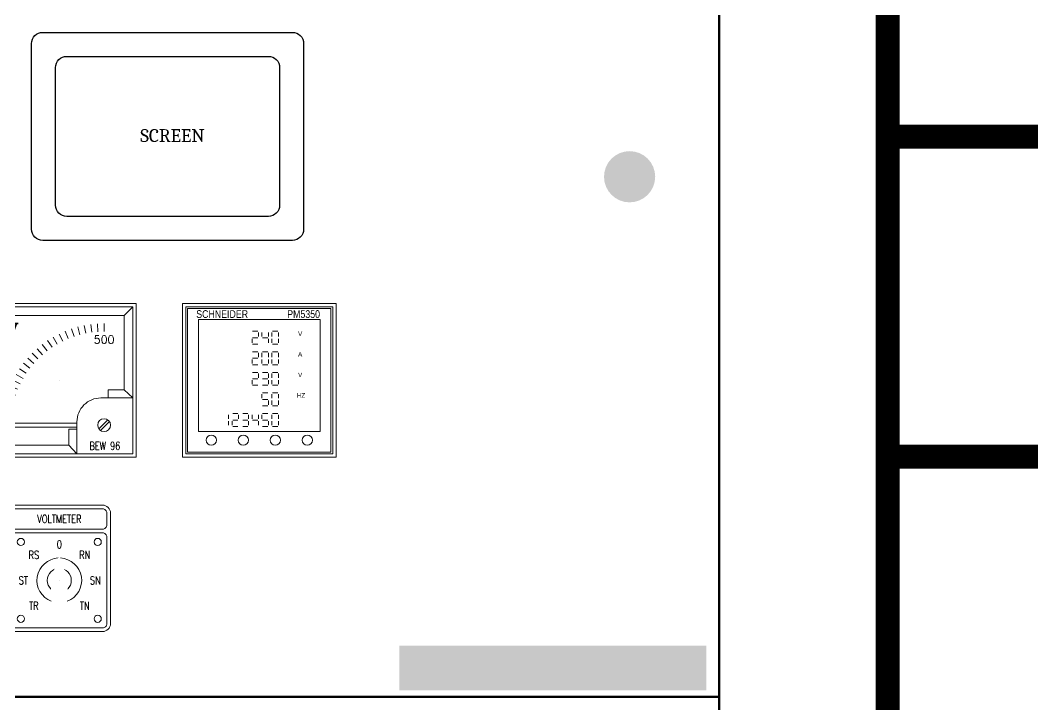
# Model space of a CAD drawing. Header units: millimetres. Extents: x -116965 to 323937, y 291661 to 566926.
# Drawn here: x -48469 to -47836, y 306282 to 306710 of the extents above; entities that cross this region are included whole.
import ezdxf
from ezdxf.enums import TextEntityAlignment as Align

# ---------------------------------------------------------------- set-up
doc = ezdxf.new("R2010")
doc.units = ezdxf.units.MM
doc.set_wipeout_variables(frame=1)
doc.layers.get('0').update_dxf_attribs({"lineweight": 18})
for name, color, linetype, lineweight in [('BASE', 7, 'Continuous', 15), ('hw_Punch', 3, 'Continuous', 9), ('hw_Text', 7, 'Continuous', 13)]:
    doc.layers.add(name, color=color, linetype=linetype, lineweight=lineweight)
doc.layers.add('C00-00-00', color=7, linetype='Continuous')
doc.layers.add('EEA', color=6, linetype='Continuous')
doc.styles.add('hw_Block', font='complex.shx', dxfattribs={"width": 0.75})
doc.styles.add('hwTech', font='Cambria.ttf')
doc.styles.add('VnArial', font='')
doc.styles.get('VnArial').set_extended_font_data('.VnArial NarrowH')

# ---------------------------------------------------------------- blocks, each defined once
blk = doc.blocks.new('1232')
at = {"color": 7, "linetype": 'Continuous', "lineweight": 13}
for p, q in [((43.84, 78.67), (47.07, 78.67)), ((47.48, 77.94), (47.48, 75.37)), ((49.66, 77.94), (49.66, 75.37)), ((53.72, 77.94), (53.72, 75.37)), ((55.9, 77.94), (55.9, 75.37)), ((56.31, 78.67), (59.54, 78.67)), ((59.95, 77.94), (59.95, 75.37)), ((43.43, 71.35), (43.43, 73.92)), ((43.84, 74.65), (47.07, 74.65)), ((43.84, 70.62), (47.07, 70.62)), ((50.08, 74.65), (53.3, 74.65)), ((53.72, 71.35), (53.72, 73.92)), ((55.9, 71.35), (55.9, 73.92)), ((56.31, 70.62), (59.54, 70.62)), ((59.95, 71.35), (59.95, 73.92)), ((43.84, 65.82), (47.07, 65.82)), ((47.48, 65.09), (47.48, 62.52)), ((49.66, 65.09), (49.66, 62.52)), ((50.08, 65.82), (53.3, 65.82)), ((53.72, 65.09), (53.72, 62.52)), ((55.9, 65.09), (55.9, 62.52)), ((56.31, 65.82), (59.54, 65.82)), ((59.95, 65.09), (59.95, 62.52)), ((43.43, 58.49), (43.43, 61.06)), ((43.84, 61.79), (47.07, 61.79)), ((43.84, 57.77), (47.07, 57.77)), ((49.66, 58.49), (49.66, 61.06)), ((50.08, 57.77), (53.3, 57.77)), ((53.72, 58.49), (53.72, 61.06)), ((55.9, 58.49), (55.9, 61.06)), ((56.31, 57.77), (59.54, 57.77)), ((59.95, 58.49), (59.95, 61.06)), ((43.84, 52.96), (47.07, 52.96)), ((47.48, 52.23), (47.48, 49.66)), ((50.08, 52.96), (53.3, 52.96)), ((53.72, 52.23), (53.72, 49.66)), ((55.9, 52.23), (55.9, 49.66)), ((56.31, 52.96), (59.54, 52.96)), ((59.95, 52.23), (59.95, 49.66)), ((43.43, 45.64), (43.43, 48.21)), ((43.84, 48.94), (47.07, 48.94)), ((43.84, 44.91), (47.07, 44.91)), ((50.08, 48.94), (53.3, 48.94)), ((50.08, 44.91), (53.3, 44.91)), ((53.72, 45.64), (53.72, 48.21)), ((55.9, 45.64), (55.9, 48.21)), ((56.31, 44.91), (59.54, 44.91)), ((59.95, 45.64), (59.95, 48.21)), ((49.66, 39.38), (49.66, 36.81)), ((50.08, 40.1), (53.3, 40.1)), ((55.9, 39.38), (55.9, 36.81)), ((56.31, 40.1), (59.54, 40.1)), ((59.95, 39.38), (59.95, 36.81)), ((50.08, 36.08), (53.3, 36.08)), ((50.08, 32.06), (53.3, 32.06)), ((53.72, 32.78), (53.72, 35.35)), ((55.9, 32.78), (55.9, 35.35)), ((56.31, 32.06), (59.54, 32.06)), ((59.95, 32.78), (59.95, 35.35)), ((28.79, 26.5), (28.79, 23.93)), ((31.38, 27.23), (34.61, 27.23)), ((35.02, 26.5), (35.02, 23.93)), ((37.61, 27.23), (40.84, 27.23)), ((41.25, 26.5), (41.25, 23.93)), ((43.43, 26.5), (43.43, 23.93)), ((47.48, 26.5), (47.48, 23.93)), ((49.66, 26.5), (49.66, 23.93)), ((50.08, 27.23), (53.3, 27.23)), ((55.9, 26.5), (55.9, 23.93)), ((56.31, 27.23), (59.54, 27.23)), ((59.95, 26.5), (59.95, 23.93)), ((28.79, 19.91), (28.79, 22.47)), ((30.97, 19.91), (30.97, 22.47)), ((31.38, 23.2), (34.61, 23.2)), ((31.38, 19.18), (34.61, 19.18)), ((37.61, 23.2), (40.84, 23.2)), ((37.61, 19.18), (40.84, 19.18)), ((41.25, 19.91), (41.25, 22.47)), ((43.84, 23.2), (47.07, 23.2)), ((47.48, 19.91), (47.48, 22.47)), ((50.08, 23.2), (53.3, 23.2)), ((50.08, 19.18), (53.3, 19.18)), ((53.72, 19.91), (53.72, 22.47)), ((55.9, 19.91), (55.9, 22.47)), ((56.31, 19.18), (59.54, 19.18)), ((59.95, 19.91), (59.95, 22.47))]:
    blk.add_line(p, q, dxfattribs=at)
at = {"layer": 'BASE', "lineweight": 13}
for points in [[(96, 0), (0, 0), (0, 96), (96, 96)], [(3.2, 3.2), (92.8, 3.2), (92.8, 92.8), (3.2, 92.8)], [(10, 16.06), (86, 16.06), (86, 86), (10, 86)]]:
    blk.add_lwpolyline(points, close=True, dxfattribs=at)
at = {"layer": 'BASE', "color": 3, "lineweight": 13}
blk.add_lwpolyline([(2, 2), (94, 2), (94, 94), (2, 94)], close=True, dxfattribs=at)
at = {"layer": 'BASE', "lineweight": 13}
for centre in [(18, 10.61), (38, 10.61), (58, 10.61), (78, 10.61)]:
    blk.add_circle(centre, 3.2, dxfattribs=at)
at = {"layer": 'hw_Text', "lineweight": 13, "style": 'VnArial'}
for s, height, p in [('Schneider', 4.8, (24.76, 89.41)), ('V', 2.88, (73.53, 77.14)), ('A', 2.88, (73.53, 64.28)), ('V', 2.88, (73.53, 51.43)), ('Hz', 2.88, (74.05, 38.57))]:
    blk.add_text(s, height=height, rotation=360, dxfattribs=at).set_placement(p, align=Align.MIDDLE_CENTER)
at = {"layer": 'hw_Text', "color": 1, "lineweight": 13, "style": 'VnArial'}
blk.add_text('PM5350', height=4.8, rotation=360, dxfattribs=at).set_placement((75.69, 89.41), align=Align.MIDDLE_CENTER)
blk = doc.blocks.new('*U1764')
for p, q in [((-40.5, 40.5), (-46, 46)), ((40.5, 40.5), (46, 46)), ((9.2, 27.4), (7.59, 32.13)), ((12.86, 28.51), (11.56, 33.34)), ((16.59, 29.38), (15.61, 34.28)), ((20.36, 30), (19.71, 34.96)), ((24.17, 30.37), (23.85, 35.36)), ((28, 30.5), (28, 35.5)), ((-1.25, 22.66), (-3.75, 26.99)), ((2.13, 24.47), (-0.09, 28.95)), ((5.61, 26.05), (3.7, 30.67)), ((-10.57, 15.98), (-13.87, 19.74)), ((-7.61, 18.41), (-10.66, 22.38)), ((-4.5, 20.64), (-7.28, 24.8)), ((-15.98, 10.57), (-19.74, 13.87)), ((-13.37, 13.37), (-16.9, 16.9)), ((-20.64, 4.5), (-24.8, 7.28)), ((-18.41, 7.61), (-22.38, 10.66)), ((-24.47, -2.13), (-28.95, 0.09)), ((-22.66, 1.25), (-26.99, 3.75)), ((-26.05, -5.61), (-30.67, -3.7)), ((30.5, -11), (30.5, -6)), ((46, -11), (40.5, -6)), ((-28.51, -12.86), (-33.34, -11.56)), ((-27.4, -9.2), (-32.13, -7.59)), ((-29.38, -16.59), (-34.28, -15.61)), ((-30.37, -24.17), (-35.36, -23.85)), ((-30, -20.36), (-34.96, -19.71)), ((30.25, -24.69), (24.69, -30.25)), ((11, -30.5), (6, -30.5)), ((31.31, -25.75), (25.75, -31.31)), ((-40.5, -40.5), (-46, -46)), ((11, -46), (6, -40.5))]:
    blk.add_line(p, q)
at = {"color": 1}
for p, q in [((-30.5, -28), (-35.5, -28)), ((-30.5, -28), (-35.5, -28)), ((-30.5, -28), (-28.07, -26.75)), ((-30.5, -28), (-28.07, -29.25)), ((11, -26.75), (-28.07, -26.75)), ((11, -29.25), (-28.07, -29.25))]:
    blk.add_line(p, q, dxfattribs=at)
blk.add_lwpolyline([(-48, -48), (48, -48), (48, 48), (-48, 48)], close=True)
for points in [[(40.5, -6), (40.5, 40.5), (-40.5, 40.5), (-40.5, -40.5), (6, -40.5)], [(30.5, -6), (40.5, -6)], [(6, -40.5), (6, -30.5)]]:
    blk.add_lwpolyline(points)
blk.add_lwpolyline([(11, -46), (11, -26, -0.414214), (26, -11), (46, -11)], format="xyb")
blk.add_circle((28, -28), 4)
at = {"layer": 'Defpoints', "color": 5}
blk.add_line((0, 0), (0, 0), dxfattribs=at)
at = {"layer": 'hw_Punch'}
blk.add_lwpolyline([(-46, -46), (46, -46), (46, 46), (-46, 46)], close=True, dxfattribs=at)
at = {"style": 'hw_Block'}
for s, height, width, p in [('V', 10, 1.25, (-30.5, 30.5)), ('BEW 96', 5, 0.75, (28.5, -41))]:
    blk.add_text(s, height=height, dxfattribs=dict(at, width=width)).set_placement(p, align=Align.MIDDLE_CENTER)
blk.add_text('O', height=5, dxfattribs=at).set_placement((-33, -28), align=Align.MIDDLE_CENTER)
blk.add_attdef('MAX', text='', height=5, dxfattribs=at).set_placement((28, 25.5), align=Align.MIDDLE_CENTER)
blk = doc.blocks.new('*U1766')
blk.add_hatch(color=256).paths.add_polyline_path([(0.24, 15.32), (0.23, 15.33), (0.22, 15.34), (0.22, 15.36), (0.21, 15.37), (0.2, 15.38), (0.19, 15.4), (0.18, 15.41), (0.17, 15.42), (0.15, 15.43), (0.14, 15.44), (0.13, 15.45), (0.11, 15.45), (0.1, 15.46), (0.08, 15.47), (0.07, 15.47), (0.05, 15.47), (0.04, 15.48), (0.02, 15.48), (0.01, 15.48), (-0.01, 15.48), (-0.02, 15.48), (-0.04, 15.48), (-0.05, 15.47), (-0.07, 15.47), (-0.08, 15.47), (-0.1, 15.46), (-0.11, 15.45), (-0.13, 15.45), (-0.14, 15.44), (-0.15, 15.43), (-0.17, 15.42), (-0.18, 15.41), (-0.19, 15.4), (-0.2, 15.38), (-0.21, 15.37), (-0.22, 15.36), (-0.22, 15.34), (-0.23, 15.33), (-0.24, 15.32), (-0.24, 7.5), (0.24, 7.5)])
for p, q in [((-0.85, -13.86), (-0.85, -14.14)), ((-0.14, -13.86), (-0.85, -13.86)), ((-0.85, -14.14), (-0.14, -14.14)), ((0.14, -13.15), (-0.14, -13.15)), ((-0.14, -13.15), (-0.14, -13.86)), ((-0.14, -14.14), (-0.14, -14.85)), ((-0.14, -14.85), (0.14, -14.85)), ((0.14, -13.86), (0.14, -13.15)), ((0.85, -13.86), (0.14, -13.86)), ((0.14, -14.14), (0.85, -14.14)), ((0.14, -14.85), (0.14, -14.14)), ((0.85, -14.14), (0.85, -13.86))]:
    blk.add_line(p, q)
for points in [[(-27, -32), (27, -32, 0.414214), (32, -27), (32, 42, 0.414214), (27, 47), (-27, 47, 0.414214), (-32, 42), (-32, -27, 0.414214)], [(-27, 32), (27, 32, 0.414214), (29.75, 34.75), (29.75, 42, 0.414214), (27, 44.75), (-27, 44.75, 0.414214), (-29.75, 42), (-29.75, 34.75, 0.414214)], [(-27, -29.75), (27, -29.75, 0.414214), (29.75, -27), (29.75, 27, 0.414214), (27, 29.75), (-27, 29.75, 0.414214), (-29.75, 27), (-29.75, -27, 0.414214)]]:
    blk.add_lwpolyline(points, format="xyb", close=True)
for radius in [2.5, 1.75]:
    blk.add_circle((0, -14), radius)
for start, end in [(92.83897, 249.08828), (290.91172, 87.16103)]:
    blk.add_arc((0, 0), 14, start, end)
at = {"layer": 'hw_Punch'}
for centre, radius in [((-24, 24), 2.25), ((24, 24), 2.25), ((0, 0), 7.5), ((-24, -24), 2.25), ((24, -24), 2.25)]:
    blk.add_circle(centre, radius, dxfattribs=at)
at = {"style": 'hw_Block', "width": 0.75}
for s, p in [('VOLTMETER', (0, 38.37)), ('0', (0, 22.5)), ('RS', (-15.91, 15.91)), ('RN', (15.91, 15.91)), ('ST', (-22.5, 0)), ('SN', (22.5, 0)), ('TR', (-15.91, -15.91)), ('TN', (15.91, -15.91))]:
    blk.add_text(s, height=5, dxfattribs=at).set_placement(p, align=Align.MIDDLE_CENTER)
blk.add_wipeout([(5.5, 0), (0.24, 15.32), (0.23, 15.33), (0.22, 15.34), (0.22, 15.36), (0.21, 15.37), (0.2, 15.38), (0.19, 15.4), (0.18, 15.41), (0.17, 15.42), (0.15, 15.43), (0.14, 15.44), (0.13, 15.45), (0.11, 15.45), (0.1, 15.46), (0.08, 15.47), (0.07, 15.47), (0.05, 15.47), (0.04, 15.48), (0.02, 15.48), (0.01, 15.48), (-0.01, 15.48), (-0.02, 15.48), (-0.04, 15.48), (-0.05, 15.47), (-0.07, 15.47), (-0.08, 15.47), (-0.1, 15.46), (-0.11, 15.45), (-0.13, 15.45), (-0.14, 15.44), (-0.15, 15.43), (-0.17, 15.42), (-0.18, 15.41), (-0.19, 15.4), (-0.2, 15.38), (-0.21, 15.37), (-0.22, 15.36), (-0.22, 15.34), (-0.23, 15.33), (-0.24, 15.32), (-5.5, 0), (-4.5, -19), (4.5, -19)])
at = {"layer": 'Defpoints', "color": 5}
blk.add_line((0, 0), (0, 0), dxfattribs=at)
blk = doc.blocks.new('Harmony STO & STU')
at = {"layer": 'EEA', "lineweight": -3, "ltscale": 5}
for points in [[(110564.73, 366647.39), (110720.73, 366647.39, -0.414214), (110727.73, 366640.39), (110727.73, 366524.39, -0.414214), (110720.73, 366517.39), (110564.73, 366517.39, -0.414214), (110557.73, 366524.39), (110557.73, 366640.39, -0.414214)], [(110579.73, 366632.39), (110705.73, 366632.39, -0.414214), (110712.73, 366625.39), (110712.73, 366539.39, -0.414214), (110705.73, 366532.39), (110579.73, 366532.39, -0.414214), (110572.73, 366539.39), (110572.73, 366625.39, -0.414214)]]:
    blk.add_lwpolyline(points, format="xyb", close=True, dxfattribs=at)
at = {"layer": 'EEA', "lineweight": -3, "ltscale": 5, "insert": (110625.62, 366586.89), "char_height": 8, "attachment_point": 1, "style": 'hwTech'}
blk.add_mtext_dynamic_manual_height_columns('SCREEN', width=56.2521, gutter_width=40, heights=[0], dxfattribs=at)

msp = doc.modelspace()

# ---------------------------------------------------------------- hatches: boundary and pattern name
at = {"layer": 'C00-00-00'}
h = msp.add_hatch(color=256, dxfattribs=at)
edge = h.paths.add_edge_path()
edge.add_arc((-48087.952527, 306612.106248), 15.997765, 0, 360)
h = msp.add_hatch(color=256, dxfattribs=at)
h.dxf.hatch_style = 2
h.paths.add_polyline_path([(-48231.932427, 306319.147145), (-48039.959227, 306319.147145), (-48039.959227, 306291.151055), (-48231.932427, 306291.151055)])

# ---------------------------------------------------------------- linework, layer by layer
at = {"color": 1, "lineweight": -3, "ltscale": 5, "const_width": 15}
for points in [[(-47926.627588, 305037.326092), (-47926.627588, 306937.060883)], [(-47750.349708, 306637.102759), (-47926.627588, 306637.102759)], [(-47750.349708, 306437.130675), (-47926.627588, 306437.130675)]]:
    msp.add_lwpolyline(points, dxfattribs=at)
at = {"layer": 'C00-00-00', "lineweight": 211}
msp.add_lwpolyline([(-48731.862637, 307037.046927), (-48031.960346, 307037.046927), (-48031.960346, 304837.354008), (-48731.862637, 304837.354008)], close=True, dxfattribs=at)
at = {"layer": 'C00-00-00', "lineweight": 100}
for points in [[(-48731.862637, 306937.060883), (-48031.960346, 306937.060883), (-48031.960346, 306287.151614), (-48731.862637, 306287.151614)], [(-48031.960346, 306937.060883), (-47831.988262, 306937.060883), (-47831.988262, 304937.340052), (-48031.960346, 304937.340052)], [(-48731.862637, 306287.151614), (-48031.960346, 306287.151614), (-48031.960346, 305687.235364), (-48731.862637, 305687.235364)]]:
    msp.add_lwpolyline(points, close=True, dxfattribs=at)

# ---------------------------------------------------------------- block references
msp.add_blockref('*U1764', (-48444.383572, 306484.880797)).add_auto_attribs({'MAX': '500'})
msp.add_blockref('1232', (-48367.383572, 306436.880797))
at = {"layer": 'EEA', "lineweight": -3}
msp.add_blockref('Harmony STO & STU', (-159019.429293, -59945.038853), dxfattribs=at)

# ---------------------------------------------------------------- next in the draw order: block references
msp.add_blockref('*U1766', (-48444.383572, 306359.880797))

doc.saveas('drawing.dxf')
